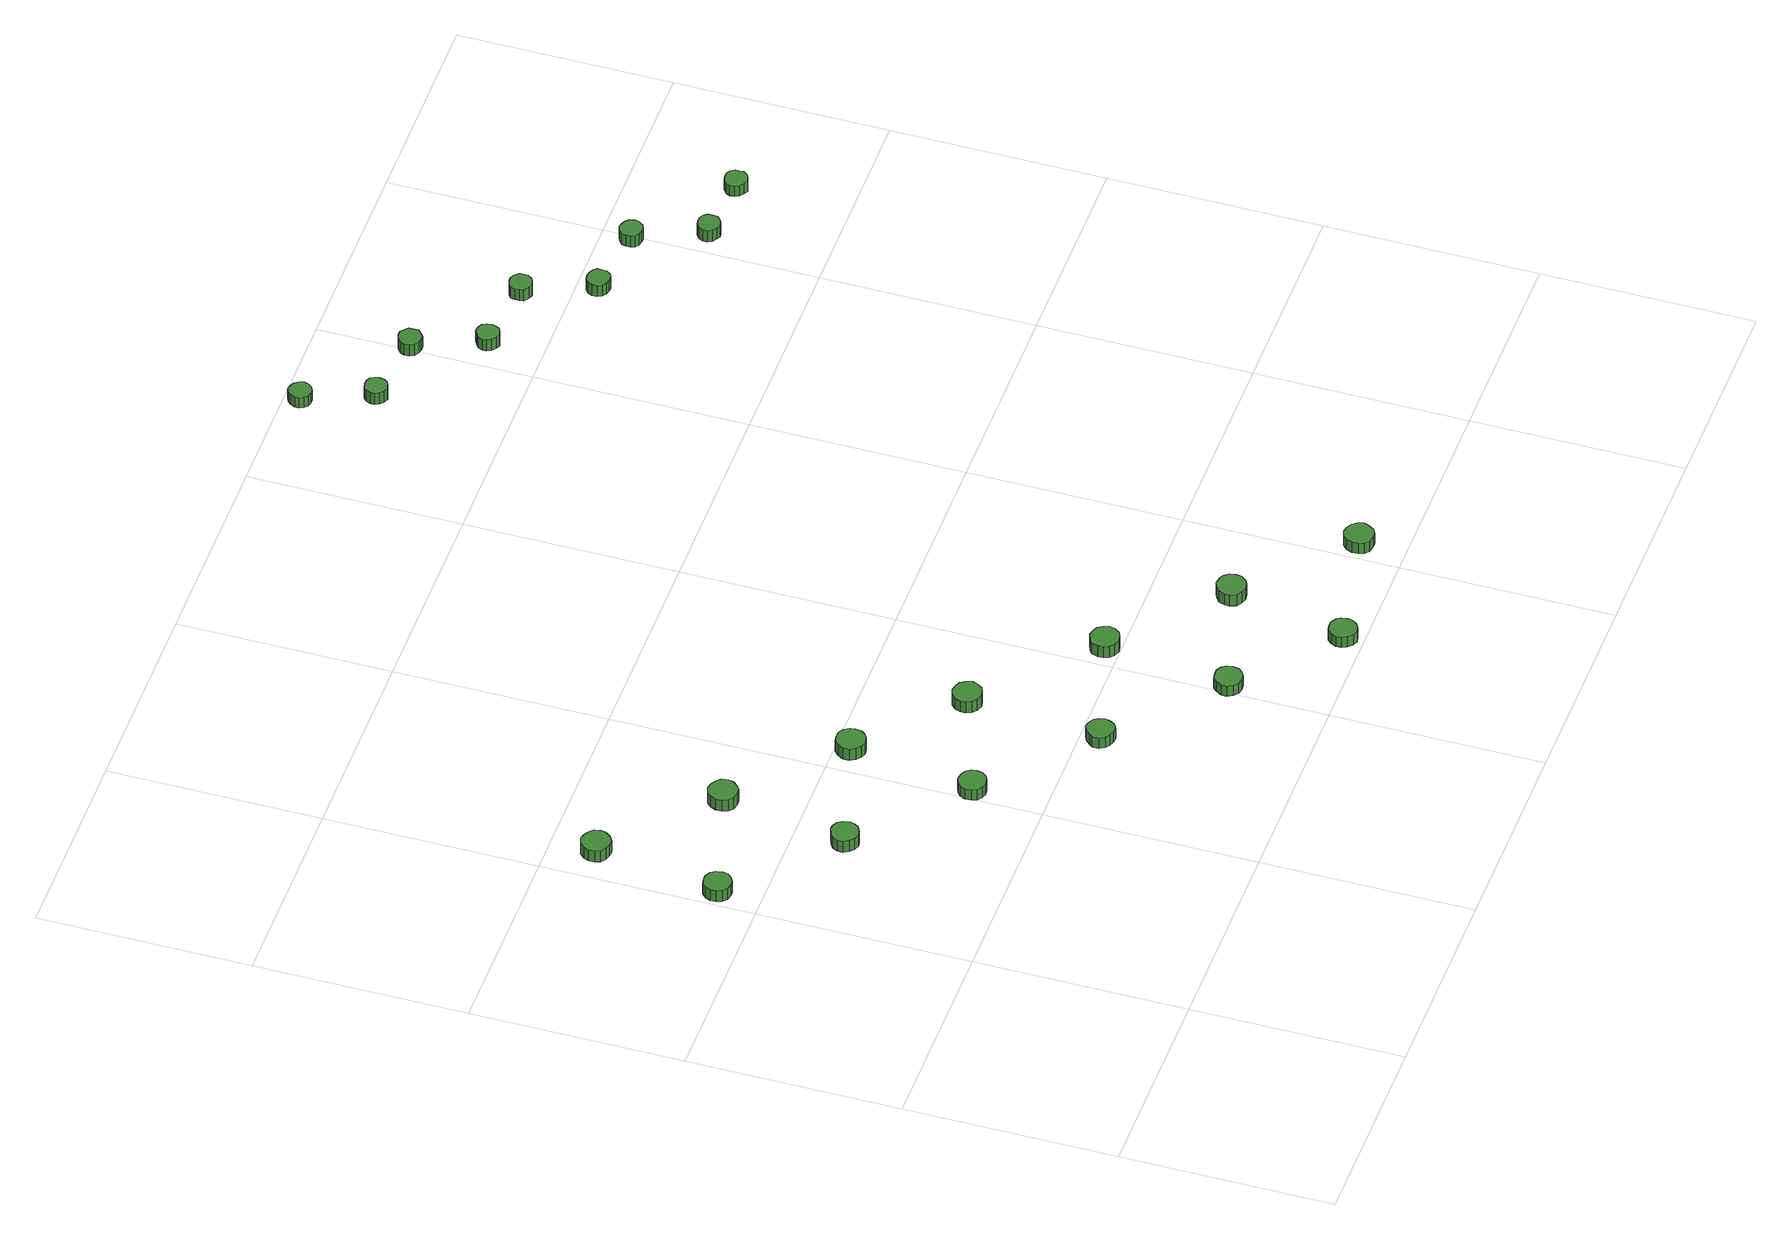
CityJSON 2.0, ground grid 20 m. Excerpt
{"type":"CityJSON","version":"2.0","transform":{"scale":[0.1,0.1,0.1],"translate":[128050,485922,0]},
"CityObjects":{
"tree1":{"type":"SolitaryVegetationObject","attributes":{"function":"something"},"geometry":[{"type":"MultiSurface","lod":"1","boundaries":[[[0,1,2,3,4,5,6,7,8,9,10,11,12,13,14]],[[15,16,17,18,19,20,21,22,23,24,25,26,27,28,29]],[[0,29,28,1]],[[1,28,27,2]],[[2,27,26,3]],[[3,26,25,4]],[[4,25,24,5]],[[5,24,23,6]],[[6,23,22,7]],[[7,22,21,8]],[[8,21,20,9]],[[9,20,19,10]],[[10,19,18,11]],[[11,18,17,12]],[[12,17,16,13]],[[13,16,15,14]],[[14,15,29,0]]]}]},
"tree2":{"type":"SolitaryVegetationObject","attributes":{"function":"something"},"geometry":[{"type":"MultiSurface","lod":"1","boundaries":[[[30,31,32,33,34,35,36,37,38,39,40,41,42,43,44]],[[45,46,47,48,49,50,51,52,53,54,55,56,57,58,59]],[[30,59,58,31]],[[31,58,57,32]],[[32,57,56,33]],[[33,56,55,34]],[[34,55,54,35]],[[35,54,53,36]],[[36,53,52,37]],[[37,52,51,38]],[[38,51,50,39]],[[39,50,49,40]],[[40,49,48,41]],[[41,48,47,42]],[[42,47,46,43]],[[43,46,45,44]],[[44,45,59,30]]]}]},
"tree3":{"type":"SolitaryVegetationObject","attributes":{"function":"something"},"geometry":[{"type":"MultiSurface","lod":"1","boundaries":[[[60,61,62,63,64,65,66,67,68,69,70,71,72,73,74]],[[75,76,77,78,79,80,81,82,83,84,85,86,87,88,89]],[[60,89,88,61]],[[61,88,87,62]],[[62,87,86,63]],[[63,86,85,64]],[[64,85,84,65]],[[65,84,83,66]],[[66,83,82,67]],[[67,82,81,68]],[[68,81,80,69]],[[69,80,79,70]],[[70,79,78,71]],[[71,78,77,72]],[[72,77,76,73]],[[73,76,75,74]],[[74,75,89,60]]]}]},
"tree4":{"type":"SolitaryVegetationObject","attributes":{"function":"something"},"geometry":[{"type":"MultiSurface","lod":"1","boundaries":[[[90,91,92,93,94,95,96,97,98,99,100,101,102,103,104]],[[105,106,107,108,109,110,111,112,113,114,115,116,117,118,119]],[[90,119,118,91]],[[91,118,117,92]],[[92,117,116,93]],[[93,116,115,94]],[[94,115,114,95]],[[95,114,113,96]],[[96,113,112,97]],[[97,112,111,98]],[[98,111,110,99]],[[99,110,109,100]],[[100,109,108,101]],[[101,108,107,102]],[[102,107,106,103]],[[103,106,105,104]],[[104,105,119,90]]]}]},
"tree5":{"type":"SolitaryVegetationObject","attributes":{"function":"something"},"geometry":[{"type":"MultiSurface","lod":"1","boundaries":[[[120,121,122,123,124,125,126,127,128,129,130,131,132,133,134]],[[135,136,137,138,139,140,141,142,143,144,145,146,147,148,149]],[[120,149,148,121]],[[121,148,147,122]],[[122,147,146,123]],[[123,146,145,124]],[[124,145,144,125]],[[125,144,143,126]],[[126,143,142,127]],[[127,142,141,128]],[[128,141,140,129]],[[129,140,139,130]],[[130,139,138,131]],[[131,138,137,132]],[[132,137,136,133]],[[133,136,135,134]],[[134,135,149,120]]]}]},
"tree6":{"type":"SolitaryVegetationObject","attributes":{"function":"something"},"geometry":[{"type":"MultiSurface","lod":"1","boundaries":[[[150,151,152,153,154,155,156,157,158,159,160,161,162,163,164]],[[165,166,167,168,169,170,171,172,173,174,175,176,177,178,179]],[[150,179,178,151]],[[151,178,177,152]],[[152,177,176,153]],[[153,176,175,154]],[[154,175,174,155]],[[155,174,173,156]],[[156,173,172,157]],[[157,172,171,158]],[[158,171,170,159]],[[159,170,169,160]],[[160,169,168,161]],[[161,168,167,162]],[[162,167,166,163]],[[163,166,165,164]],[[164,165,179,150]]]}]},
"tree7":{"type":"SolitaryVegetationObject","attributes":{"function":"something"},"geometry":[{"type":"MultiSurface","lod":"1","boundaries":[[[180,181,182,183,184,185,186,187,188,189,190,191,192,193,194]],[[195,196,197,198,199,200,201,202,203,204,205,206,207,208,209]],[[180,209,208,181]],[[181,208,207,182]],[[182,207,206,183]],[[183,206,205,184]],[[184,205,204,185]],[[185,204,203,186]],[[186,203,202,187]],[[187,202,201,188]],[[188,201,200,189]],[[189,200,199,190]],[[190,199,198,191]],[[191,198,197,192]],[[192,197,196,193]],[[193,196,195,194]],[[194,195,209,180]]]}]},
"tree8":{"type":"SolitaryVegetationObject","attributes":{"function":"something"},"geometry":[{"type":"MultiSurface","lod":"1","boundaries":[[[210,211,212,213,214,215,216,217,218,219,220,221,222,223,224]],[[225,226,227,228,229,230,231,232,233,234,235,236,237,238,239]],[[210,239,238,211]],[[211,238,237,212]],[[212,237,236,213]],[[213,236,235,214]],[[214,235,234,215]],[[215,234,233,216]],[[216,233,232,217]],[[217,232,231,218]],[[218,231,230,219]],[[219,230,229,220]],[[220,229,228,221]],[[221,228,227,222]],[[222,227,226,223]],[[223,226,225,224]],[[224,225,239,210]]]}]},
"tree9":{"type":"SolitaryVegetationObject","attributes":{"function":"something"},"geometry":[{"type":"MultiSurface","lod":"1","boundaries":[[[240,241,242,243,244,245,246,247,248,249,250,251,252,253,254]],[[255,256,257,258,259,260,261,262,263,264,265,266,267,268,269]],[[240,269,268,241]],[[241,268,267,242]],[[242,267,266,243]],[[243,266,265,244]],[[244,265,264,245]],[[245,264,263,246]],[[246,263,262,247]],[[247,262,261,248]],[[248,261,260,249]],[[249,260,259,250]],[[250,259,258,251]],[[251,258,257,252]],[[252,257,256,253]],[[253,256,255,254]],[[254,255,269,240]]]}]},
"tree10":{"type":"SolitaryVegetationObject","attributes":{"function":"something"},"geometry":[{"type":"MultiSurface","lod":"1","boundaries":[[[270,271,272,273,274,275,276,277,278,279,280,281,282,283,284]],[[285,286,287,288,289,290,291,292,293,294,295,296,297,298,299]],[[270,299,298,271]],[[271,298,297,272]],[[272,297,296,273]],[[273,296,295,274]],[[274,295,294,275]],[[275,294,293,276]],[[276,293,292,277]],[[277,292,291,278]],[[278,291,290,279]],[[279,290,289,280]],[[280,289,288,281]],[[281,288,287,282]],[[282,287,286,283]],[[283,286,285,284]],[[284,285,299,270]]]}]},
"tree11":{"type":"SolitaryVegetationObject","attributes":{"function":"something"},"geometry":[{"type":"MultiSurface","lod":"1","boundaries":[[[300,301,302,303,304,305,306,307,308,309,310,311,312,313,314]],[[315,316,317,318,319,320,321,322,323,324,325,326,327,328,329]],[[300,329,328,301]],[[301,328,327,302]],[[302,327,326,303]],[[303,326,325,304]],[[304,325,324,305]],[[305,324,323,306]],[[306,323,322,307]],[[307,322,321,308]],[[308,321,320,309]],[[309,320,319,310]],[[310,319,318,311]],[[311,318,317,312]],[[312,317,316,313]],[[313,316,315,314]],[[314,315,329,300]]]}]},
"tree12":{"type":"SolitaryVegetationObject","attributes":{"function":"something"},"geometry":[{"type":"MultiSurface","lod":"1","boundaries":[[[330,331,332,333,334,335,336,337,338,339,340,341,342,343,344]],[[345,346,347,348,349,350,351,352,353,354,355,356,357,358,359]],[[330,359,358,331]],[[331,358,357,332]],[[332,357,356,333]],[[333,356,355,334]],[[334,355,354,335]],[[335,354,353,336]],[[336,353,352,337]],[[337,352,351,338]],[[338,351,350,339]],[[339,350,349,340]],[[340,349,348,341]],[[341,348,347,342]],[[342,347,346,343]],[[343,346,345,344]],[[344,345,359,330]]]}]},
"tree13":{"type":"SolitaryVegetationObject","attributes":{"function":"something"},"geometry":[{"type":"MultiSurface","lod":"1","boundaries":[[[360,361,362,363,364,365,366,367,368,369,370,371,372,373,374]],[[375,376,377,378,379,380,381,382,383,384,385,386,387,388,389]],[[360,389,388,361]],[[361,388,387,362]],[[362,387,386,363]],[[363,386,385,364]],[[364,385,384,365]],[[365,384,383,366]],[[366,383,382,367]],[[367,382,381,368]],[[368,381,380,369]],[[369,380,379,370]],[[370,379,378,371]],[[371,378,377,372]],[[372,377,376,373]],[[373,376,375,374]],[[374,375,389,360]]]}]},
"tree14":{"type":"SolitaryVegetationObject","attributes":{"function":"something"},"geometry":[{"type":"MultiSurface","lod":"1","boundaries":[[[390,391,392,393,394,395,396,397,398,399,400,401,402,403,404]],[[405,406,407,408,409,410,411,412,413,414,415,416,417,418,419]],[[390,419,418,391]],[[391,418,417,392]],[[392,417,416,393]],[[393,416,415,394]],[[394,415,414,395]],[[395,414,413,396]],[[396,413,412,397]],[[397,412,411,398]],[[398,411,410,399]],[[399,410,409,400]],[[400,409,408,401]],[[401,408,407,402]],[[402,407,406,403]],[[403,406,405,404]],[[404,405,419,390]]]}]},
"tree15":{"type":"SolitaryVegetationObject","attributes":{"function":"something"},"geometry":[{"type":"MultiSurface","lod":"1","boundaries":[[[420,421,422,423,424,425,426,427,428,429,430,431,432,433,434]],[[435,436,437,438,439,440,441,442,443,444,445,446,447,448,449]],[[420,449,448,421]],[[421,448,447,422]],[[422,447,446,423]],[[423,446,445,424]],[[424,445,444,425]],[[425,444,443,426]],[[426,443,442,427]],[[427,442,441,428]],[[428,441,440,429]],[[429,440,439,430]],[[430,439,438,431]],[[431,438,437,432]],[[432,437,436,433]],[[433,436,435,434]],[[434,435,449,420]]]}]},
"tree16":{"type":"SolitaryVegetationObject","attributes":{"function":"something"},"geometry":[{"type":"MultiSurface","lod":"1","boundaries":[[[450,451,452,453,454,455,456,457,458,459,460,461,462,463,464]],[[465,466,467,468,469,470,471,472,473,474,475,476,477,478,479]],[[450,479,478,451]],[[451,478,477,452]],[[452,477,476,453]],[[453,476,475,454]],[[454,475,474,455]],[[455,474,473,456]],[[456,473,472,457]],[[457,472,471,458]],[[458,471,470,459]],[[459,470,469,460]],[[460,469,468,461]],[[461,468,467,462]],[[462,467,466,463]],[[463,466,465,464]],[[464,465,479,450]]]}]},
"tree17":{"type":"SolitaryVegetationObject","attributes":{"function":"something"},"geometry":[{"type":"MultiSurface","lod":"1","boundaries":[[[480,481,482,483,484,485,486,487,488,489,490,491,492,493,494]],[[495,496,497,498,499,500,501,502,503,504,505,506,507,508,509]],[[480,509,508,481]],[[481,508,507,482]],[[482,507,506,483]],[[483,506,505,484]],[[484,505,504,485]],[[485,504,503,486]],[[486,503,502,487]],[[487,502,501,488]],[[488,501,500,489]],[[489,500,499,490]],[[490,499,498,491]],[[491,498,497,492]],[[492,497,496,493]],[[493,496,495,494]],[[494,495,509,480]]]}]},
"tree18":{"type":"SolitaryVegetationObject","attributes":{"function":"something"},"geometry":[{"type":"MultiSurface","lod":"1","boundaries":[[[510,511,512,513,514,515,516,517,518,519,520,521,522,523,524]],[[525,526,527,528,529,530,531,532,533,534,535,536,537,538,539]],[[510,539,538,511]],[[511,538,537,512]],[[512,537,536,513]],[[513,536,535,514]],[[514,535,534,515]],[[515,534,533,516]],[[516,533,532,517]],[[517,532,531,518]],[[518,531,530,519]],[[519,530,529,520]],[[520,529,528,521]],[[521,528,527,522]],[[522,527,526,523]],[[523,526,525,524]],[[524,525,539,510]]]}]},
"tree19":{"type":"SolitaryVegetationObject","attributes":{"function":"something"},"geometry":[{"type":"MultiSurface","lod":"1","boundaries":[[[540,541,542,543,544,545,546,547,548,549,550,551,552,553,554]],[[555,556,557,558,559,560,561,562,563,564,565,566,567,568,569]],[[540,569,568,541]],[[541,568,567,542]],[[542,567,566,543]],[[543,566,565,544]],[[544,565,564,545]],[[545,564,563,546]],[[546,563,562,547]],[[547,562,561,548]],[[548,561,560,549]],[[549,560,559,550]],[[550,559,558,551]],[[551,558,557,552]],[[552,557,556,553]],[[553,556,555,554]],[[554,555,569,540]]]}]},
"tree20":{"type":"SolitaryVegetationObject","attributes":{"function":"something"},"geometry":[{"type":"MultiSurface","lod":"1","boundaries":[[[570,571,572,573,574,575,576,577,578,579,580,581,582,583,584]],[[585,586,587,588,589,590,591,592,593,594,595,596,597,598,599]],[[570,599,598,571]],[[571,598,597,572]],[[572,597,596,573]],[[573,596,595,574]],[[574,595,594,575]],[[575,594,593,576]],[[576,593,592,577]],[[577,592,591,578]],[[578,591,590,579]],[[579,590,589,580]],[[580,589,588,581]],[[581,588,587,582]],[[582,587,586,583]],[[583,586,585,584]],[[584,585,599,570]]]}]},
"tree21":{"type":"SolitaryVegetationObject","attributes":{"function":"something"},"geometry":[{"type":"MultiSurface","lod":"1","boundaries":[[[600,601,602,603,604,605,606,607,608,609,610,611,612,613,614]],[[615,616,617,618,619,620,621,622,623,624,625,626,627,628,629]],[[600,629,628,601]],[[601,628,627,602]],[[602,627,626,603]],[[603,626,625,604]],[[604,625,624,605]],[[605,624,623,606]],[[606,623,622,607]],[[607,622,621,608]],[[608,621,620,609]],[[609,620,619,610]],[[610,619,618,611]],[[611,618,617,612]],[[612,617,616,613]],[[613,616,615,614]],[[614,615,629,600]]]}]},
"tree22":{"type":"SolitaryVegetationObject","attributes":{"function":"something"},"geometry":[{"type":"MultiSurface","lod":"1","boundaries":[[[630,631,632,633,634,635,636,637,638,639,640,641,642,643,644]],[[645,646,647,648,649,650,651,652,653,654,655,656,657,658,659]],[[630,659,658,631]],[[631,658,657,632]],[[632,657,656,633]],[[633,656,655,634]],[[634,655,654,635]],[[635,654,653,636]],[[636,653,652,637]],[[637,652,651,638]],[[638,651,650,639]],[[639,650,649,640]],[[640,649,648,641]],[[641,648,647,642]],[[642,647,646,643]],[[643,646,645,644]],[[644,645,659,630]]]}]}
},
"vertices":[
[29,440,18],[28,446,18],[25,450,18],[20,453,18],[15,453,18],[10,452,18],[6,448,18],[4,443,18],[4,438,18],[6,433,18],[10,429,18],[15,428,18],[20,428,18],[25,431,18],[28,435,18],[28,435,5],[25,431,5],[20,428,5],[15,428,5],[10,429,5],[6,433,5],[4,438,5],[4,443,5],[6,448,5],[10,452,5],[15,453,5],[20,453,5],[25,450,5],[28,446,5],[29,440,5],
[47,558,18],[46,564,18],[42,568,18],[37,571,18],[32,572,18],[26,570,18],[22,566,18],[20,561,18],[20,555,18],[22,550,18],[26,547,18],[32,545,18],[37,545,18],[42,548,18],[46,553,18],[46,553,5],[42,548,5],[37,545,5],[32,545,5],[26,547,5],[22,550,5],[20,555,5],[20,561,5],[22,566,5],[26,570,5],[32,572,5],[37,571,5],[42,568,5],[46,564,5],[47,558,5],
[126,354,17],[125,360,17],[122,364,17],[117,367,17],[112,367,17],[107,365,17],[103,362,17],[100,357,17],[100,352,17],[103,347,17],[107,343,17],[112,341,17],[117,342,17],[122,345,17],[125,349,17],[125,349,4],[122,345,4],[117,342,4],[112,341,4],[107,343,4],[103,347,4],[100,352,4],[100,357,4],[103,362,4],[107,365,4],[112,367,4],[117,367,4],[122,364,4],[125,360,4],[126,354,4],
[144,472,18],[143,478,18],[139,482,18],[134,485,18],[129,486,18],[123,484,18],[119,480,18],[117,475,18],[117,469,18],[119,464,18],[123,460,18],[129,459,18],[134,459,18],[139,462,18],[143,467,18],[143,467,5],[139,462,5],[134,459,5],[129,459,5],[123,460,5],[119,464,5],[117,469,5],[117,475,5],[119,480,5],[123,484,5],[129,486,5],[134,485,5],[139,482,5],[143,478,5],[144,472,5],
[224,268,17],[223,273,17],[219,278,17],[215,280,17],[209,281,17],[204,279,17],[200,276,17],[198,271,17],[198,265,17],[200,260,17],[204,257,17],[209,255,17],[215,256,17],[219,258,17],[223,263,17],[223,263,5],[219,258,5],[215,256,5],[209,255,5],[204,257,5],[200,260,5],[198,265,5],[198,271,5],[200,276,5],[204,279,5],[209,281,5],[215,280,5],[219,278,5],[223,273,5],[224,268,5],
[241,386,18],[240,391,18],[237,396,18],[232,399,18],[226,399,18],[221,398,18],[217,394,18],[214,389,18],[214,383,18],[217,378,18],[221,374,18],[226,372,18],[232,373,18],[237,376,18],[240,380,18],[240,380,5],[237,376,5],[232,373,5],[226,372,5],[221,374,5],[217,378,5],[214,383,5],[214,389,5],[217,394,5],[221,398,5],[226,399,5],[232,399,5],[237,396,5],[240,391,5],[241,386,5],
[322,182,17],[321,187,17],[318,191,17],[313,194,17],[308,195,17],[303,193,17],[299,189,17],[296,185,17],[296,179,17],[299,174,17],[303,171,17],[308,169,17],[313,169,17],[318,172,17],[321,177,17],[321,177,5],[318,172,5],[313,169,5],[308,169,5],[303,171,5],[299,174,5],[296,179,5],[296,185,5],[299,189,5],[303,193,5],[308,195,5],[313,194,5],[318,191,5],[321,187,5],[322,182,5],
[332,307,17],[330,313,17],[327,318,17],[322,320,17],[317,321,17],[311,319,17],[307,315,17],[305,310,17],[305,305,17],[307,300,17],[311,296,17],[317,294,17],[322,295,17],[327,297,17],[330,302,17],[330,302,4],[327,297,4],[322,295,4],[317,294,4],[311,296,4],[307,300,4],[305,305,4],[305,310,4],[307,315,4],[311,319,4],[317,321,4],[322,320,4],[327,318,4],[330,313,4],[332,307,4],
[421,96,17],[420,101,17],[417,105,17],[412,108,17],[407,108,17],[402,107,17],[398,103,17],[395,98,17],[395,93,17],[398,88,17],[402,84,17],[407,83,17],[412,83,17],[417,86,17],[420,90,17],[420,90,5],[417,86,5],[412,83,5],[407,83,5],[402,84,5],[398,88,5],[395,93,5],[395,98,5],[398,103,5],[402,107,5],[407,108,5],[412,108,5],[417,105,5],[420,101,5],[421,96,5],
[437,215,17],[435,220,17],[432,225,17],[427,227,17],[422,228,17],[416,226,17],[412,223,17],[410,217,17],[410,212,17],[412,207,17],[416,203,17],[422,201,17],[427,202,17],[432,204,17],[435,209,17],[435,209,4],[432,204,4],[427,202,4],[422,201,4],[416,203,4],[412,207,4],[410,212,4],[410,217,4],[412,223,4],[416,226,4],[422,228,4],[427,227,4],[432,225,4],[435,220,4],[437,215,4],
[509,18,19],[508,24,19],[505,28,19],[500,31,19],[495,31,19],[490,30,19],[486,26,19],[484,21,19],[484,16,19],[486,11,19],[490,7,19],[495,5,19],[500,6,19],[505,9,19],[508,13,19],[508,13,7],[505,9,7],[500,6,7],[495,5,7],[490,7,7],[486,11,7],[484,16,7],[484,21,7],[486,26,7],[490,30,7],[495,31,7],[500,31,7],[505,28,7],[508,24,7],[509,18,7],
[535,129,17],[534,135,17],[530,140,17],[526,142,17],[520,143,17],[515,141,17],[510,137,17],[508,132,17],[508,127,17],[510,121,17],[515,118,17],[520,116,17],[526,117,17],[530,119,17],[534,124,17],[534,124,4],[530,119,4],[526,117,4],[520,116,4],[515,118,4],[510,121,4],[508,127,4],[508,132,4],[510,137,4],[515,141,4],[520,143,4],[526,142,4],[530,140,4],[534,135,4],[535,129,4],
[633,43,17],[631,49,17],[628,53,17],[623,56,17],[618,57,17],[612,55,17],[608,51,17],[606,46,17],[606,40,17],[608,35,17],[612,31,17],[618,30,17],[623,30,17],[628,33,17],[631,38,17],[631,38,5],[628,33,5],[623,30,5],[618,30,5],[612,31,5],[608,35,5],[606,40,5],[606,46,5],[608,51,5],[612,55,5],[618,57,5],[623,56,5],[628,53,5],[631,49,5],[633,43,5],
[515,984,21],[514,988,21],[511,992,21],[507,994,21],[503,995,21],[499,993,21],[496,990,21],[494,986,21],[494,982,21],[496,978,21],[499,975,21],[503,974,21],[507,974,21],[511,976,21],[514,980,21],[514,980,9],[511,976,9],[507,974,9],[503,974,9],[499,975,9],[496,978,9],[494,982,9],[494,986,9],[496,990,9],[499,993,9],[503,995,9],[507,994,9],[511,992,9],[514,988,9],[515,984,9],
[542,923,20],[541,927,20],[539,931,20],[535,933,20],[531,933,20],[526,932,20],[523,929,20],[521,925,20],[521,921,20],[523,917,20],[526,914,20],[531,912,20],[535,913,20],[539,915,20],[541,918,20],[541,918,7],[539,915,7],[535,913,7],[531,912,7],[526,914,7],[523,917,7],[521,921,7],[521,925,7],[523,929,7],[526,932,7],[531,933,7],[535,933,7],[539,931,7],[541,927,7],[542,923,7],
[610,913,21],[610,918,21],[607,921,21],[603,924,21],[599,924,21],[595,923,21],[591,920,21],[589,916,21],[589,911,21],[591,907,21],[595,904,21],[599,903,21],[603,903,21],[607,906,21],[610,909,21],[610,909,8],[607,906,8],[603,903,8],[599,903,8],[595,904,8],[591,907,8],[589,911,8],[589,916,8],[591,920,8],[595,923,8],[599,924,8],[603,924,8],[607,921,8],[610,918,8],[610,913,8],
[639,851,19],[638,855,19],[636,859,19],[632,861,19],[628,862,19],[624,860,19],[620,857,19],[618,853,19],[618,849,19],[620,845,19],[624,842,19],[628,840,19],[632,841,19],[636,843,19],[638,847,19],[638,847,6],[636,843,6],[632,841,6],[628,840,6],[624,842,6],[620,845,6],[618,849,6],[618,853,6],[620,857,6],[624,860,6],[628,862,6],[632,861,6],[636,859,6],[638,855,6],[639,851,6],
[707,843,21],[707,847,21],[704,851,21],[700,853,21],[696,853,21],[692,852,21],[688,849,21],[687,845,21],[687,841,21],[688,837,21],[692,834,21],[696,832,21],[700,833,21],[704,835,21],[707,839,21],[707,839,8],[704,835,8],[700,833,8],[696,832,8],[692,834,8],[688,837,8],[687,841,8],[687,845,8],[688,849,8],[692,852,8],[696,853,8],[700,853,8],[704,851,8],[707,847,8],[707,843,8],
[736,780,19],[736,785,19],[733,788,19],[729,790,19],[725,791,19],[721,790,19],[717,787,19],[715,783,19],[715,778,19],[717,774,19],[721,771,19],[725,770,19],[729,770,19],[733,772,19],[736,776,19],[736,776,6],[733,772,6],[729,770,6],[725,770,6],[721,771,6],[717,774,6],[715,778,6],[715,783,6],[717,787,6],[721,790,6],[725,791,6],[729,790,6],[733,788,6],[736,785,6],[736,780,6],
[805,772,20],[804,777,20],[801,780,20],[797,782,20],[793,783,20],[789,781,20],[785,778,20],[784,774,20],[784,770,20],[785,766,20],[789,763,20],[793,762,20],[797,762,20],[801,764,20],[804,768,20],[804,768,7],[801,764,7],[797,762,7],[793,762,7],[789,763,7],[785,766,7],[784,770,7],[784,774,7],[785,778,7],[789,781,7],[793,783,7],[797,782,7],[801,780,7],[804,777,7],[805,772,7],
[833,710,19],[833,714,19],[830,718,19],[826,720,19],[822,720,19],[818,719,19],[814,716,19],[812,712,19],[812,708,19],[814,704,19],[818,701,19],[822,699,19],[826,700,19],[830,702,19],[833,705,19],[833,705,6],[830,702,6],[826,700,6],[822,699,6],[818,701,6],[814,704,6],[812,708,6],[812,712,6],[814,716,6],[818,719,6],[822,720,6],[826,720,6],[830,718,6],[833,714,6],[833,710,6],
[895,705,19],[895,709,19],[892,713,19],[888,715,19],[884,715,19],[880,714,19],[876,711,19],[874,707,19],[874,703,19],[876,699,19],[880,696,19],[884,694,19],[888,695,19],[892,697,19],[895,701,19],[895,701,7],[892,697,7],[888,695,7],[884,694,7],[880,696,7],[876,699,7],[874,703,7],[874,707,7],[876,711,7],[880,714,7],[884,715,7],[888,715,7],[892,713,7],[895,709,7],[895,705,7]
]}
